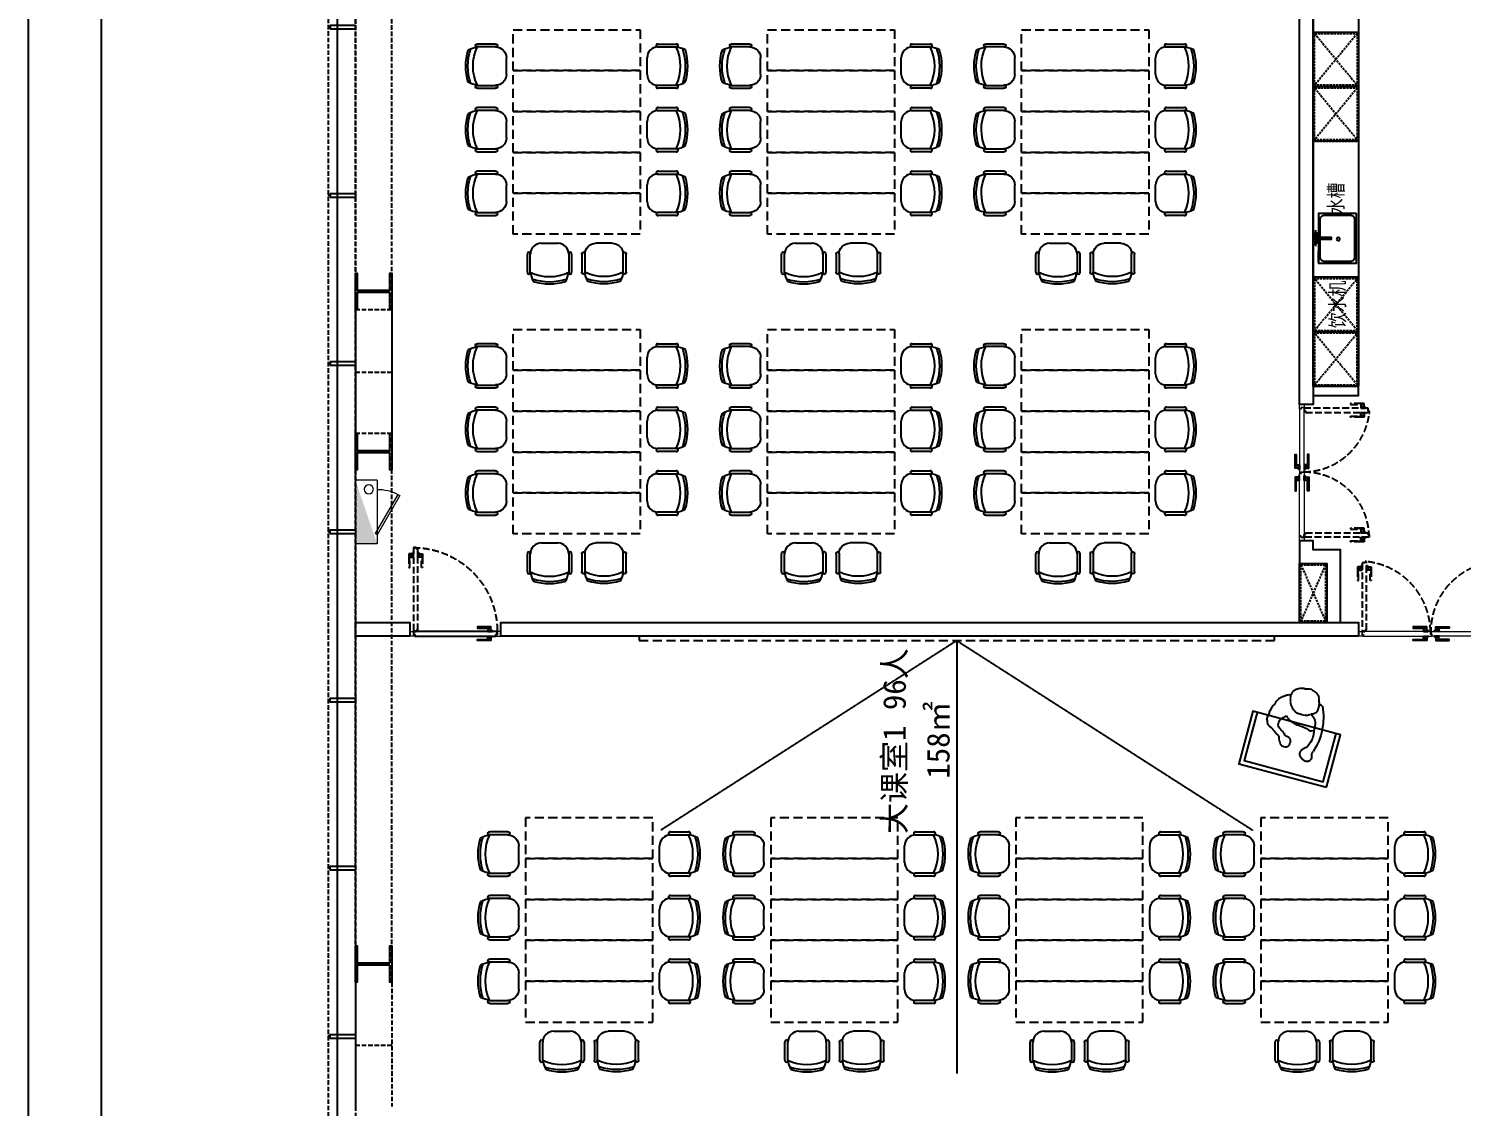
# Model space of a CAD drawing. Header units: millimetres. Extents: x 285006 to 3037698, y -2820855 to 192241.
# Drawn here: x 703937 to 719719, y -353591 to -341726 of the extents above; entities that cross this region are included whole.
import ezdxf
from ezdxf.enums import TextEntityAlignment as Align
from ezdxf.xclip import XClip

# ---------------------------------------------------------------- set-up
doc = ezdxf.new("R2010")
doc.units = ezdxf.units.MM
doc.header["$XCLIPFRAME"] = 2
for name, pattern in [('1#C-6F$0$CONTINOUS', [0]), ('1#C-6F$0$DASHED2', [0.375, 0.25, -0.125]), ('DASH', [0.35, 0.25, -0.1]), ('DASHED', [0.75, 0.5, -0.25])]:
    doc.linetypes.add(name, pattern=pattern)
for name, color, linetype in [('!PboDS-洁具', 31, 'Continuous'), ('1#C-6F$0$0-XREF', 7, 'Continuous'), ('1#C-6F$0$S-W-BEAMLINE', 4, '1#C-6F$0$DASHED2'), ('4玻璃幕墙', 1, 'Continuous'), ('6铝型材', 8, 'Continuous'), ('__附着_A10-J_KJ_2_B_28F_SEN22M3I_设计区$0$A_WALL_BRIK(砌块墙)', 190, 'Continuous'), ('BS-SHORT CABINET', 30, 'Continuous'), ('DOOR', 60, 'Continuous'), ('DOOR--02', 8, 'Continuous'), ('DS-FINISH', 20, 'Continuous'), ('F-活动家具', 51, 'Continuous'), ('FF-FURN', 51, 'Continuous'), ('FF-TEXT', 50, 'Continuous'), ('FF-活动家具', 51, 'Continuous'), ('FF1-固定家具(落地、到顶)', 30, 'Continuous'), ('WALL', 255, 'Continuous'), ('WALL-地台', 8, 'Continuous')]:
    doc.layers.add(name, color=color, linetype=linetype)
doc.layers.add('1#C-6F$0$0XG-X', color=1, linetype='Continuous', lineweight=18)
doc.layers.add('WALL-1C-6F-1$0$A-WALL-GLAZ', color=142, linetype='Continuous', lineweight=18)
doc.styles.add('DIA', font='')
doc.styles.add('T9-L46$0$CCDI-TOG-01', font='arial.ttf')
doc.styles.get('DIA').set_extended_font_data('SimSun')

# ---------------------------------------------------------------- blocks, each defined once
blk = doc.blocks.new('WALL-1C-6F-1$0$mullion_____')
at = {"layer": '6铝型材'}
for p, q in [((-36798, -1713), (-36798, -1433)), ((-36798, -1433), (-36758, -1433)), ((-36758, -1713), (-36758, -1433)), ((-36798, -1713), (-36758, -1713)), ((-36778, -1713), (-36778, -1733))]:
    blk.add_line(p, q, dxfattribs=at)
blk = doc.blocks.new('WALL-1C-6F-1')
at = {"layer": '4玻璃幕墙'}
blk.add_lwpolyline([(98374985, 18794859), (98374985, 18768923)], dxfattribs=at)
at = {"layer": 'WALL-地台', "linetype": 'DASH', "ltscale": 200}
blk.add_line((98374885, 18796546), (98374885, 18768923), dxfattribs=at)
blk.add_lwpolyline([(98375185, 18794859), (98375185, 18768923)], dxfattribs=at)
at = {"layer": 'WALL-1C-6F-1$0$A-WALL-GLAZ', "lineweight": -3, "rotation": 269.9999995734953}
for p in [(98376618, 18751065), (98376618, 18749213), (98376618, 18747361), (98376618, 18745509), (98376618, 18743657), (98376618, 18741805), (98376618, 18739953)]:
    blk.add_blockref('WALL-1C-6F-1$0$mullion_____', p, dxfattribs=at)
blk = doc.blocks.new('1#C-6F$0$单出口带卷盘消火栓')
at = {"layer": '1#C-6F$0$0XG-X'}
for p, q in [((368866, -61966), (368866, -61726)), ((368866, -61726), (369566, -61726)), ((369566, -61966), (369566, -61726)), ((368866, -61966), (368966, -61966)), ((368966, -61966), (369466, -61966)), ((369021, -62195), (369454, -61945)), ((369033, -62216), (369466, -61966)), ((369466, -61966), (369454, -61945)), ((369466, -61966), (369566, -61966)), ((369021, -62195), (369034, -62216))]:
    blk.add_line(p, q, dxfattribs=at)
blk.add_circle((368965, -61874), 50, dxfattribs=at)
blk.add_arc((369466, -61966), 500, 180, 207.134, dxfattribs=at)
blk.add_solid([(368866, -61726), (369566, -61966), (369566, -61726)], dxfattribs=at)
blk = doc.blocks.new('1#C-6F$0$A$C13D20D7F')
at = {"layer": '1#C-6F$0$S-W-BEAMLINE', "color": 6, "linetype": '1#C-6F$0$CONTINOUS'}
blk.add_lwpolyline([(380, 200), (20, 200), (20, 13), (0, 13), (0, 413), (20, 413), (20, 225), (380, 225), (380, 413), (400, 413), (400, 13), (380, 13)], close=True, dxfattribs=at)
blk = doc.blocks.new('dfgdergherhre')
at = {"layer": 'WALL-地台', "linetype": 'DASH', "ltscale": 200}
for p, q in [((3268329, 4589757, 0), (3268329, 4595796, 0)), ((3268729, 4589757, 0), (3268729, 4595796, 0)), ((3268729, 4589062, 0), (3268329, 4589062, 0)), ((3268329, 4582349, 0), (3268329, 4588391, 0)), ((3268729, 4582349, 0), (3268729, 4588391, 0)), ((3268329, 4582349, 0), (3268329, 4580983, 0)), ((3268729, 4582349, 0), (3268729, 4580983, 0)), ((3268729, 4581654, 0), (3268329, 4581654, 0))]:
    blk.add_line(p, q, dxfattribs=at)
at = {"layer": 'WALL-地台', "linetype": 'DASH', "ltscale": 200, "elevation": 0}
blk.add_lwpolyline([(3268329, 4589757), (3268729, 4589757), (3268729, 4588391), (3268329, 4588391)], close=True, dxfattribs=at)
at = {"layer": '1#C-6F$0$0-XREF', "ltscale": 1.5, "rotation": 359.999308722076}
for p in [(3268329, 4589745, 0), (3268329, 4587979, 0), (3268329, 4582337, 0)]:
    blk.add_blockref('1#C-6F$0$A$C13D20D7F', p, dxfattribs=at)
blk = doc.blocks.new('A$C64783269')
at = {"layer": 'FF-活动家具'}
for p, q in [((1, 151), (1, 400)), ((41, 151), (41, 400)), ((570, 399), (570, 150)), ((610, 399), (610, 150)), ((419, 0), (191, 0))]:
    blk.add_line(p, q, dxfattribs=at)
for centre, radius, start, end in [((21, 405), 20.8, 344.5058, 195.4229), ((461, 332), 426, 152.8506, 170.8394), ((305, -144), 604, 64.0229, 115.9163), ((305, -200), 730, 70.8382, 109.1021), ((305, -192), 752, 72.7146, 107.2107), ((149, 332), 426, 9.0894, 27.0688), ((590, 405), 20.8, 344.5058, 195.4229), ((21, 145), 20.8, 164.5058, 15.4229), ((191, 150), 150, 179.9644, 269.9644), ((419, 150), 150, 269.9644, 359.9644), ((590, 145), 20.8, 164.5058, 15.4229)]:
    blk.add_arc(centre, radius, start, end, dxfattribs=at)
blk = doc.blocks.new('DFGDFGHDTH')
at = {"layer": 'FF-FURN', "linetype": 'DASHED', "ltscale": 200}
for points in [[(3283808, 4592442), (3283808, 4591042), (3284258, 4591042), (3284258, 4592442)], [(3284258, 4592442), (3284258, 4591042), (3284708, 4591042), (3284708, 4592442)], [(3284708, 4592442), (3284708, 4591042), (3285158, 4591042), (3285158, 4592442)], [(3285158, 4592442), (3285158, 4591042), (3285608, 4591042), (3285608, 4592442)], [(3285608, 4592442), (3285608, 4591042), (3286058, 4591042), (3286058, 4592442)]]:
    blk.add_lwpolyline(points, close=True, dxfattribs=at)
at = {"layer": 'FF-FURN', "linetype": 'DASHED', "ltscale": 200, "xscale": 0.8, "yscale": 0.8, "zscale": 0.8}
for p in [(3283964, 4592517), (3284664, 4592517), (3285364, 4592517)]:
    blk.add_blockref('A$C64783269', p, dxfattribs=at)
at = {"layer": 'FF-FURN', "linetype": 'DASHED', "ltscale": 200}
for p, xscale, yscale, zscale, rotation in [((3286158, 4591798), -0.8, 0.8, 0.8, 269.9999999999999), ((3286158, 4591686), 0.8000000000000002, 0.8000000000000002, 0.8000000000000002, 270.0000006730583), ((3283964, 4590967), -0.8, 0.8, 0.8, 180), ((3284664, 4590967), -0.8, 0.8, 0.8, 180), ((3285364, 4590967), -0.8, 0.8, 0.8, 180)]:
    blk.add_blockref('A$C64783269', p, dxfattribs=dict(at, xscale=xscale, yscale=yscale, zscale=zscale, rotation=rotation))
blk = doc.blocks.new('A$C1C14294A')
at = {"layer": 'FF-活动家具', "color": 8}
for p, q in [((138, 476), (141, 479)), ((138, 468), (138, 476)), ((141, 481), (144, 484)), ((141, 479), (141, 481)), ((144, 484), (146, 486)), ((146, 486), (147, 489)), ((147, 489), (149, 494)), ((149, 494), (152, 497)), ((152, 497), (155, 499)), ((155, 502), (158, 502)), ((155, 499), (155, 502)), ((158, 502), (158, 508)), ((158, 504), (161, 507)), ((158, 502), (158, 504)), ((161, 507), (164, 512)), ((164, 512), (166, 514)), ((166, 514), (169, 517)), ((169, 517), (172, 522)), ((172, 522), (175, 527)), ((175, 527), (178, 529)), ((178, 529), (181, 535)), ((181, 535), (183, 537)), ((183, 537), (186, 540)), ((186, 540), (189, 542)), ((189, 542), (192, 545)), ((192, 545), (194, 547)), ((194, 547), (195, 550)), ((195, 550), (197, 550)), ((197, 550), (200, 552)), ((200, 555), (208, 562)), ((200, 552), (200, 555)), ((208, 562), (211, 565)), ((211, 565), (214, 564)), ((214, 564), (216, 567)), ((216, 567), (219, 567)), ((219, 567), (222, 569)), ((222, 569), (224, 569)), ((224, 569), (227, 572)), ((227, 572), (238, 576)), ((238, 576), (241, 579)), ((241, 579), (246, 581)), ((246, 581), (251, 581)), ((251, 581), (262, 586)), ((262, 586), (267, 585)), ((267, 585), (273, 588)), ((273, 588), (278, 590)), ((278, 590), (284, 592)), ((284, 592), (289, 595)), ((289, 595), (292, 594)), ((292, 594), (300, 597)), ((300, 597), (305, 602)), ((305, 602), (310, 604)), ((310, 604), (316, 604)), ((316, 604), (318, 606)), ((318, 606), (326, 608)), ((326, 608), (332, 611)), ((332, 611), (337, 610)), ((337, 610), (340, 613)), ((340, 613), (348, 613)), ((348, 613), (353, 615)), ((353, 615), (364, 614)), ((364, 614), (366, 617)), ((366, 617), (390, 616)), ((390, 616), (393, 618)), ((393, 618), (429, 616)), ((424, 474), (419, 472)), ((427, 474), (424, 474)), ((430, 477), (427, 474)), ((429, 616), (430, 619)), ((430, 619), (435, 621)), ((435, 479), (430, 477)), ((435, 621), (474, 619)), ((440, 479), (435, 479)), ((443, 481), (440, 479)), ((454, 481), (443, 481)), ((456, 483), (454, 481)), ((488, 481), (456, 483)), ((474, 619), (474, 616)), ((474, 616), (477, 616)), ((477, 616), (477, 614)), ((477, 614), (479, 613)), ((479, 613), (482, 611)), ((482, 611), (484, 611)), ((484, 611), (487, 608)), ((487, 608), (489, 608)), ((488, 479), (488, 481)), ((490, 479), (488, 479)), ((489, 608), (492, 605)), ((493, 476), (490, 479)), ((492, 605), (500, 604)), ((496, 476), (493, 476)), ((495, 473), (496, 476)), ((500, 604), (502, 602)), ((502, 602), (505, 599)), ((505, 599), (510, 599)), ((510, 599), (510, 596)), ((510, 596), (512, 596)), ((512, 596), (518, 593)), ((518, 593), (520, 590)), ((520, 590), (522, 585)), ((522, 585), (525, 582)), ((525, 582), (525, 579)), ((525, 579), (527, 577)), ((527, 577), (530, 574)), ((530, 574), (532, 571)), ((532, 571), (532, 563)), ((532, 563), (534, 563)), ((534, 563), (534, 555)), ((534, 555), (537, 555)), ((537, 555), (536, 550)), ((536, 550), (539, 547)), ((539, 547), (539, 546)), ((539, 546), (541, 543)), ((541, 543), (543, 541)), ((543, 541), (543, 539)), ((543, 539), (545, 535)), ((545, 535), (548, 531)), ((548, 531), (548, 528)), ((548, 528), (551, 525)), ((551, 525), (553, 523)), ((553, 523), (553, 520)), ((553, 520), (556, 517)), ((556, 517), (558, 512)), ((558, 512), (558, 510)), ((558, 510), (560, 506)), ((560, 506), (563, 504)), ((563, 504), (565, 502)), ((565, 502), (565, 500)), ((565, 500), (567, 500)), ((567, 500), (567, 498)), ((567, 498), (569, 498)), ((569, 498), (569, 496)), ((569, 496), (571, 496)), ((571, 496), (570, 494)), ((570, 494), (572, 492)), ((572, 492), (574, 490)), ((574, 490), (574, 489)), ((574, 489), (576, 489)), ((576, 489), (576, 487)), ((576, 487), (577, 487)), ((577, 487), (577, 485)), ((577, 485), (579, 483)), ((579, 483), (581, 481)), ((581, 481), (583, 479)), ((583, 479), (582, 475)), ((582, 475), (584, 473)), ((16, 318), (14, 317)), ((14, 317), (14, 313)), ((18, 324), (16, 322)), ((16, 322), (16, 318)), ((17, 328), (18, 341)), ((17, 328), (18, 324)), ((18, 341), (21, 343)), ((21, 348), (24, 353)), ((21, 343), (21, 348)), ((24, 359), (27, 361)), ((24, 353), (24, 359)), ((27, 369), (30, 372)), ((27, 361), (27, 369)), ((30, 372), (33, 377)), ((33, 377), (36, 382)), ((36, 387), (39, 390)), ((36, 382), (36, 387)), ((39, 392), (42, 395)), ((39, 390), (39, 392)), ((42, 397), (45, 400)), ((42, 395), (42, 397)), ((45, 400), (50, 410)), ((50, 410), (53, 412)), ((53, 412), (56, 418)), ((56, 418), (61, 420)), ((61, 420), (62, 423)), ((62, 423), (64, 425)), ((64, 425), (67, 425)), ((67, 427), (70, 427)), ((67, 425), (67, 427)), ((70, 427), (72, 430)), ((72, 430), (78, 435)), ((78, 435), (81, 440)), ((81, 440), (84, 440)), ((84, 442), (89, 442)), ((84, 440), (84, 442)), ((89, 445), (94, 444)), ((89, 442), (89, 445)), ((94, 444), (97, 447)), ((97, 447), (105, 447)), ((105, 447), (108, 449)), ((108, 449), (113, 449)), ((113, 449), (116, 451)), ((116, 451), (124, 451)), ((124, 451), (126, 453)), ((126, 453), (145, 452)), ((131, 450), (132, 458)), ((132, 458), (135, 461)), ((135, 463), (138, 468)), ((135, 461), (135, 463)), ((145, 452), (147, 450)), ((147, 450), (160, 449)), ((160, 449), (163, 446)), ((163, 446), (168, 446)), ((168, 446), (170, 443)), ((170, 443), (178, 443)), ((178, 443), (181, 440)), ((181, 440), (189, 439)), ((189, 439), (191, 437)), ((191, 437), (199, 436)), ((199, 436), (204, 433)), ((204, 433), (212, 433)), ((212, 433), (214, 430)), ((214, 430), (220, 427)), ((220, 427), (222, 427)), ((222, 427), (222, 425)), ((222, 425), (227, 424)), ((227, 424), (230, 421)), ((230, 421), (232, 419)), ((232, 419), (235, 416)), ((235, 416), (237, 416)), ((237, 416), (237, 413)), ((237, 413), (240, 413)), ((240, 413), (242, 410)), ((242, 410), (245, 408)), ((245, 408), (247, 405)), ((247, 405), (247, 402)), ((247, 402), (250, 402)), ((250, 402), (252, 399)), ((252, 399), (257, 396)), ((257, 396), (260, 396)), ((260, 396), (262, 393)), ((262, 393), (265, 391)), ((265, 391), (267, 385)), ((267, 385), (270, 382)), ((270, 382), (275, 380)), ((275, 380), (275, 374)), ((275, 374), (277, 372)), ((277, 372), (280, 369)), ((280, 369), (279, 366)), ((279, 366), (282, 363)), ((282, 363), (284, 358)), ((284, 358), (287, 355)), ((287, 355), (289, 353)), ((289, 353), (289, 350)), ((289, 350), (292, 347)), ((292, 347), (291, 345)), ((291, 345), (294, 339)), ((294, 339), (294, 336)), ((294, 336), (296, 334)), ((296, 334), (296, 331)), ((296, 331), (298, 326)), ((299, 317), (297, 278)), ((298, 326), (298, 318)), ((298, 318), (299, 317)), ((367, 433), (364, 430)), ((364, 430), (367, 425)), ((370, 432), (367, 433)), ((367, 425), (374, 416)), ((370, 435), (370, 432)), ((372, 435), (370, 435)), ((375, 437), (372, 435)), ((374, 416), (379, 408)), ((378, 440), (375, 437)), ((381, 442), (378, 440)), ((379, 408), (381, 405)), ((383, 442), (381, 442)), ((381, 405), (384, 405)), ((383, 445), (383, 442)), ((386, 445), (383, 445)), ((384, 405), (384, 403)), ((384, 403), (386, 397)), ((392, 452), (386, 447)), ((386, 447), (386, 445)), ((386, 397), (391, 389)), ((391, 389), (396, 384)), ((395, 457), (392, 452)), ((397, 460), (395, 457)), ((396, 384), (398, 376)), ((400, 460), (397, 460)), ((398, 376), (398, 373)), ((398, 373), (400, 368)), ((405, 462), (400, 460)), ((400, 368), (405, 365)), ((411, 467), (405, 462)), ((405, 365), (405, 360)), ((405, 360), (408, 357)), ((408, 357), (407, 351)), ((407, 351), (410, 343)), ((410, 343), (412, 333)), ((416, 469), (411, 467)), ((412, 333), (414, 325)), ((414, 325), (416, 322)), ((419, 472), (416, 469)), ((416, 322), (416, 312)), ((498, 473), (495, 473)), ((503, 470), (498, 473)), ((508, 465), (503, 470)), ((508, 462), (508, 465)), ((510, 459), (508, 462)), ((513, 459), (510, 459)), ((513, 456), (513, 459)), ((516, 456), (513, 456)), ((518, 453), (516, 456)), ((520, 448), (518, 453)), ((523, 445), (520, 448)), ((523, 443), (523, 445)), ((525, 443), (523, 443)), ((528, 437), (525, 443)), ((530, 434), (528, 437)), ((530, 432), (530, 434)), ((535, 426), (530, 432)), ((537, 424), (535, 426)), ((537, 421), (537, 424)), ((540, 416), (537, 421)), ((540, 413), (540, 416)), ((540, 412), (540, 413)), ((540, 412), (545, 404)), ((545, 402), (545, 404)), ((547, 402), (545, 402)), ((547, 398), (547, 402)), ((549, 398), (547, 398)), ((548, 396), (549, 398)), ((550, 396), (548, 396)), ((552, 394), (550, 396)), ((554, 392), (552, 394)), ((556, 392), (554, 392)), ((556, 390), (556, 392)), ((557, 390), (556, 390)), ((559, 388), (557, 390)), ((559, 388), (564, 383)), ((564, 380), (564, 383)), ((567, 380), (564, 380)), ((569, 377), (567, 380)), ((573, 375), (569, 377)), ((573, 373), (573, 375)), ((575, 373), (573, 373)), ((575, 369), (575, 373)), ((577, 367), (575, 369)), ((576, 361), (577, 367)), ((578, 361), (576, 361)), ((578, 348), (578, 361)), ((579, 346), (578, 348)), ((579, 341), (579, 346)), ((581, 339), (579, 341)), ((581, 333), (581, 339)), ((582, 331), (581, 333)), ((582, 327), (582, 331)), ((584, 325), (582, 327)), ((584, 473), (584, 471)), ((584, 471), (586, 469)), ((584, 323), (584, 325)), ((586, 321), (584, 323)), ((585, 318), (586, 321)), ((587, 316), (585, 318)), ((586, 469), (588, 467)), ((589, 314), (587, 316)), ((588, 467), (588, 465)), ((588, 465), (589, 463)), ((589, 463), (591, 461)), ((591, 461), (591, 458)), ((591, 458), (593, 456)), ((593, 456), (592, 452)), ((592, 452), (594, 450)), ((594, 450), (596, 448)), ((596, 448), (596, 446)), ((596, 446), (598, 446)), ((598, 446), (598, 444)), ((598, 444), (599, 442)), ((599, 442), (601, 440)), ((601, 440), (601, 439)), ((601, 439), (603, 437)), ((603, 437), (606, 434)), ((606, 434), (608, 433)), ((608, 433), (610, 432)), ((610, 432), (614, 430)), ((614, 430), (619, 430)), ((619, 430), (621, 428)), ((621, 428), (627, 428)), ((627, 428), (628, 426)), ((628, 426), (632, 426)), ((632, 426), (634, 424)), ((634, 424), (636, 424)), ((636, 424), (638, 422)), ((638, 422), (639, 420)), ((639, 420), (641, 420)), ((641, 420), (643, 418)), ((643, 418), (645, 417)), ((645, 417), (647, 416)), ((647, 416), (648, 415)), ((648, 415), (650, 413)), ((650, 413), (652, 411)), ((652, 411), (654, 411)), ((654, 411), (656, 409)), ((656, 409), (657, 409)), ((657, 409), (657, 407)), ((657, 407), (659, 407)), ((659, 407), (661, 405)), ((661, 405), (663, 405)), ((663, 405), (665, 403)), ((665, 403), (666, 403)), ((666, 403), (666, 401)), ((666, 401), (670, 401)), ((670, 401), (672, 399)), ((672, 399), (674, 399)), ((674, 399), (674, 397)), ((674, 397), (677, 397)), ((677, 397), (679, 395)), ((679, 395), (681, 393)), ((681, 393), (681, 391)), ((681, 391), (683, 391)), ((683, 391), (682, 387)), ((682, 387), (684, 385)), ((684, 385), (686, 383)), ((686, 316), (684, 314)), ((686, 383), (686, 382)), ((686, 382), (688, 380)), ((688, 318), (686, 316)), ((688, 380), (688, 378)), ((688, 378), (689, 378)), ((688, 320), (688, 318)), ((690, 320), (688, 320)), ((689, 378), (691, 376)), ((692, 323), (690, 322)), ((690, 322), (690, 320)), ((691, 376), (691, 372)), ((691, 372), (693, 372)), ((694, 331), (692, 329)), ((692, 329), (692, 323)), ((693, 372), (693, 366)), ((693, 366), (694, 364)), ((694, 364), (694, 355)), ((694, 355), (695, 351)), ((695, 351), (694, 331)), ((1, 272), (0, 257)), ((0, 257), (2, 255)), ((3, 273), (1, 272)), ((2, 255), (2, 251)), ((2, 251), (3, 250)), ((5, 286), (3, 284)), ((3, 284), (3, 273)), ((3, 250), (3, 248)), ((3, 248), (5, 246)), ((7, 293), (5, 291)), ((5, 291), (5, 286)), ((5, 246), (5, 242)), ((5, 242), (6, 240)), ((6, 240), (6, 237)), ((6, 237), (8, 235)), ((8, 299), (7, 293)), ((10, 300), (8, 299)), ((8, 235), (8, 229)), ((8, 229), (9, 227)), ((9, 227), (9, 222)), ((9, 222), (11, 220)), ((12, 308), (10, 306)), ((10, 306), (10, 300)), ((11, 220), (11, 216)), ((11, 216), (12, 214)), ((14, 313), (12, 311)), ((12, 311), (12, 308)), ((12, 214), (12, 209)), ((12, 209), (14, 207)), ((14, 207), (15, 205)), ((15, 205), (15, 201)), ((15, 201), (17, 199)), ((17, 199), (17, 198)), ((17, 198), (19, 196)), ((19, 196), (23, 185)), ((28, 180), (23, 185)), ((32, 171), (28, 180)), ((37, 166), (32, 171)), ((42, 160), (37, 166)), ((47, 157), (42, 160)), ((253, 160), (250, 155)), ((256, 165), (253, 160)), ((258, 170), (256, 167)), ((256, 167), (256, 165)), ((261, 175), (258, 170)), ((264, 180), (261, 175)), ((267, 183), (264, 180)), ((270, 188), (267, 185)), ((267, 185), (267, 183)), ((276, 195), (270, 190)), ((270, 190), (270, 188)), ((278, 198), (276, 195)), ((280, 202), (278, 201)), ((278, 201), (278, 198)), ((282, 204), (280, 202)), ((284, 205), (282, 204)), ((284, 211), (284, 205)), ((286, 211), (284, 211)), ((286, 218), (286, 211)), ((288, 218), (286, 218)), ((289, 227), (288, 218)), ((290, 229), (289, 227)), ((291, 236), (290, 229)), ((293, 238), (291, 236)), ((295, 245), (293, 243)), ((293, 243), (293, 238)), ((297, 254), (295, 252)), ((295, 252), (295, 245)), ((297, 278), (298, 274)), ((298, 274), (297, 254)), ((416, 312), (418, 306)), ((418, 306), (418, 301)), ((418, 301), (420, 290)), ((420, 290), (422, 282)), ((422, 282), (421, 264)), ((421, 264), (423, 256)), ((423, 256), (422, 222)), ((422, 222), (424, 216)), ((424, 216), (423, 195)), ((423, 195), (425, 187)), ((425, 187), (425, 180)), ((425, 180), (427, 177)), ((427, 177), (426, 166)), ((426, 166), (429, 161)), ((429, 161), (431, 155)), ((589, 312), (589, 314)), ((591, 312), (589, 312)), ((591, 310), (591, 312)), ((592, 308), (591, 310)), ((592, 306), (592, 308)), ((594, 304), (592, 306)), ((596, 304), (594, 304)), ((598, 302), (596, 304)), ((599, 302), (598, 302)), ((601, 300), (599, 302)), ((603, 300), (601, 300)), ((605, 298), (603, 300)), ((607, 296), (605, 298)), ((608, 296), (607, 296)), ((610, 294), (608, 296)), ((612, 292), (610, 294)), ((623, 291), (612, 292)), ((627, 293), (623, 291)), ((647, 292), (627, 293)), ((651, 294), (647, 292)), ((659, 293), (651, 294)), ((661, 295), (659, 293)), ((663, 295), (661, 295)), ((665, 297), (663, 295)), ((666, 297), (665, 297)), ((668, 298), (666, 297)), ((670, 300), (668, 298)), ((672, 300), (670, 300)), ((674, 302), (672, 300)), ((676, 304), (674, 302)), ((676, 305), (676, 304)), ((678, 305), (676, 305)), ((680, 307), (678, 305)), ((682, 311), (680, 309)), ((680, 309), (680, 307)), ((684, 313), (682, 311)), ((684, 314), (684, 313)), ((50, 155), (47, 157)), ((53, 155), (50, 155)), ((58, 152), (53, 155)), ((60, 149), (58, 152)), ((65, 146), (60, 149)), ((70, 146), (65, 146)), ((73, 143), (70, 146)), ((76, 143), (73, 143)), ((81, 140), (76, 143)), ((83, 140), (81, 140)), ((86, 137), (83, 140)), ((88, 137), (86, 137)), ((94, 134), (88, 137)), ((99, 134), (94, 134)), ((106, 131), (99, 134)), ((112, 128), (106, 131)), ((114, 125), (112, 128)), ((119, 125), (114, 125)), ((122, 122), (119, 125)), ((135, 121), (122, 122)), ((131, 117), (131, 121)), ((133, 115), (131, 117)), ((132, 104), (133, 115)), ((134, 102), (132, 104)), ((134, 96), (134, 102)), ((136, 95), (134, 96)), ((140, 118), (135, 121)), ((135, 91), (136, 95)), ((137, 91), (135, 91)), ((137, 85), (137, 91)), ((139, 83), (137, 85)), ((200, 115), (140, 118)), ((203, 118), (200, 115)), ((211, 117), (203, 118)), ((214, 120), (211, 117)), ((219, 122), (214, 120)), ((222, 125), (219, 122)), ((222, 127), (222, 125)), ((225, 127), (222, 127)), ((227, 129), (225, 127)), ((233, 132), (227, 129)), ((236, 134), (233, 132)), ((238, 139), (236, 137)), ((236, 137), (236, 134)), ((241, 145), (238, 139)), ((244, 147), (241, 145)), ((247, 150), (244, 147)), ((250, 155), (247, 150)), ((434, 113), (422, 86)), ((431, 155), (431, 150)), ((431, 150), (433, 145)), ((433, 145), (435, 137)), ((437, 118), (434, 116)), ((434, 116), (434, 113)), ((435, 137), (438, 129)), ((438, 129), (437, 118))]:
    blk.add_line(p, q, dxfattribs=at)
for points in [[(260, 173), (270, 157), (281, 142), (292, 129), (305, 118), (315, 111), (327, 106), (339, 101), (351, 98), (377, 93), (404, 89), (467, 79), (498, 76), (514, 76), (529, 77), (553, 81), (576, 87), (623, 103)], [(623, 103), (636, 120), (643, 129), (651, 136), (660, 144), (665, 147), (669, 150), (674, 152), (680, 155), (685, 156), (690, 157), (696, 158), (702, 158), (707, 158), (713, 157), (718, 155), (724, 153), (729, 151), (733, 148), (737, 145), (741, 142), (747, 135), (752, 127), (757, 119), (762, 109), (766, 99), (768, 89), (769, 84), (770, 79), (770, 74), (770, 69), (770, 64), (769, 59), (768, 54), (766, 50), (764, 45), (762, 41), (757, 35), (752, 29), (746, 24), (740, 20), (733, 17), (727, 15), (720, 14), (716, 14), (713, 14), (709, 15), (705, 16), (698, 19), (691, 22), (683, 25), (679, 26), (674, 27), (669, 27), (664, 27), (659, 26), (654, 26), (645, 23)], [(395, 91), (392, 90)]]:
    blk.add_lwpolyline(points, dxfattribs=at)
blk.add_lwpolyline([(140, 120, -0.214441), (104, 132)], format="xyb", dxfattribs=at)
blk.add_arc((467, 680), 681, 241.2239, 285.1854, dxfattribs=at)
blk = doc.blocks.new('DSGFDGDFGDG')
at = {"layer": 'FF-活动家具', "elevation": 0}
blk.add_lwpolyline([(3272360, 4574370), (3271760, 4574370), (3271760, 4575370), (3272360, 4575370)], close=True, dxfattribs=at)
blk.add_lwpolyline([(3271760, 4575320), (3272310, 4575320), (3272310, 4574420), (3271760, 4574420)], dxfattribs=at)
at = {"layer": 'FF-活动家具', "color": 8, "rotation": 3.435837834233141}
blk.add_blockref('A$C1C14294A', (3271375, 4574552, 0), dxfattribs=at)
blk = doc.blocks.new('*U477')
at = {"layer": 'DOOR', "linetype": 'Continuous', "lineweight": 0, "ltscale": 1000}
for points in [[(-758, 17), (-758, 50), (-1461, 50), (-1461, 50), (-1461, 50), (-1461, 50), (-1461, 50), (-1461, 50), (-1461, 50), (-1461, 50), (-1461, 50), (-1461, 50), (-1461, 50), (-1461, 50), (-1461, 50), (-1461, 50), (-1461, 50), (-1462, 50), (-1462, 18), (-1447, 18), (-1447, 0), (-1446, 0), (-1446, 0), (-1446, 0), (-1446, 0), (-742, 0), (-742, 17)], [(-755, 20), (-755, 50), (-39, 50), (-39, 50), (-39, 50), (-39, 50), (-39, 50), (-39, 50), (-39, 50), (-39, 50), (-39, 50), (-39, 50), (-39, 50), (-39, 50), (-39, 50), (-39, 50), (-39, 50), (-38, 50), (-38, 18), (-53, 18), (-53, 0), (-54, 0), (-54, 0), (-54, 0), (-54, 0), (-739, 0), (-739, 20), (-755, 20)]]:
    blk.add_lwpolyline(points, close=True, dxfattribs=at)
at = {"layer": 'DOOR--02', "linetype": 'DASH', "ltscale": 300}
for p, q in [((-1509, 676), (-1509, 562)), ((-1363, 676), (-1363, 562)), ((-136, 676), (-136, 562)), ((10, 676), (10, 562))]:
    blk.add_line(p, q, dxfattribs=at)
at = {"layer": 'DOOR--02'}
for p, q in [((-835, 98), (-949, 98)), ((-665, 98), (-551, 98)), ((-835, -48), (-949, -48)), ((-665, -48), (-551, -48))]:
    blk.add_line(p, q, dxfattribs=at)
at = {"layer": 'DOOR--02', "linetype": 'DASH', "ltscale": 300}
for points in [[(-1473, 677), (-1473, 712), (-1511, 712), (-1511, 669)], [(-1511, 712), (-1499, 702), (-1499, 676)], [(-1511, 676), (-1511, 562), (-1499, 562), (-1499, 676)], [(-1501, 676), (-1511, 676)], [(-1501, 676), (-1473, 676), (-1473, 676)], [(-1461, 676), (-1461, 727), (-1471, 726), (-1471, 676), (-1461, 676)], [(-1471, 710), (-1461, 710)], [(-1471, 693), (-1461, 693)], [(-1411, 676), (-1411, 727), (-1401, 726), (-1401, 676), (-1411, 676)], [(-1401, 710), (-1411, 710)], [(-1401, 693), (-1411, 693)], [(-1399, 677), (-1399, 712), (-1361, 712), (-1361, 669)], [(-1371, 676), (-1399, 676), (-1399, 676)], [(-1361, 712), (-1373, 702), (-1373, 676)], [(-1361, 676), (-1361, 562), (-1373, 562), (-1373, 676)], [(-1371, 676), (-1361, 676)], [(-100, 677), (-100, 712), (-138, 712), (-138, 669)], [(-138, 712), (-126, 702), (-126, 676)], [(-138, 676), (-138, 562), (-126, 562), (-126, 676)], [(-128, 676), (-138, 676)], [(-128, 676), (-100, 676), (-100, 676)], [(-88, 676), (-88, 727), (-98, 726), (-98, 676), (-88, 676)], [(-98, 710), (-88, 710)], [(-98, 693), (-88, 693)], [(-38, 676), (-38, 727), (-28, 726), (-28, 676), (-38, 676)], [(-28, 710), (-38, 710)], [(-28, 693), (-38, 693)], [(-26, 677), (-26, 712), (12, 712), (12, 669)], [(2, 676), (-26, 676), (-26, 676)], [(12, 712), (0, 702), (0, 676)], [(12, 676), (12, 562), (0, 562), (0, 676)], [(2, 676), (12, 676)]]:
    blk.add_lwpolyline(points, dxfattribs=at)
for points in [[(-1473, 711), (-1473, 677), (-1471, 677), (-1471, 711)], [(-1428, 755), (-1461, 755), (-1461, 51), (-1461, 51), (-1461, 51), (-1461, 51), (-1461, 51), (-1461, 51), (-1461, 51), (-1461, 51), (-1461, 51), (-1461, 51), (-1461, 51), (-1461, 51), (-1461, 51), (-1461, 51), (-1461, 51), (-1461, 50), (-1429, 50), (-1429, 65), (-1411, 65), (-1411, 66), (-1411, 66), (-1411, 66), (-1411, 66), (-1411, 770), (-1428, 770)], [(-1399, 711), (-1399, 677), (-1401, 677), (-1401, 711)], [(-100, 711), (-100, 677), (-98, 677), (-98, 711)], [(-68, 766), (-38, 766), (-38, 51), (-38, 51), (-38, 51), (-38, 51), (-38, 51), (-38, 51), (-38, 51), (-38, 51), (-38, 51), (-38, 51), (-38, 51), (-38, 51), (-38, 51), (-38, 51), (-38, 51), (-38, 50), (-70, 50), (-70, 65), (-88, 65), (-88, 66), (-88, 66), (-88, 66), (-88, 66), (-88, 751), (-68, 751), (-68, 766)], [(-26, 711), (-26, 677), (-28, 677), (-28, 711)]]:
    blk.add_lwpolyline(points, close=True, dxfattribs=at)
at = {"layer": 'DOOR--02'}
for points in [[(-835, 100), (-949, 100), (-949, 88), (-835, 88)], [(-834, 62), (-800, 62), (-800, 100), (-843, 100)], [(-836, 50), (-785, 50), (-785, 60), (-836, 60), (-836, 50)], [(-835, 90), (-835, 100)], [(-800, 100), (-809, 88), (-835, 88)], [(-835, 90), (-835, 62), (-835, 62)], [(-819, 60), (-819, 50)], [(-802, 60), (-802, 50)], [(-664, 50), (-715, 50), (-715, 60), (-664, 60), (-664, 50)], [(-666, 62), (-700, 62), (-700, 100), (-657, 100)], [(-700, 100), (-691, 88), (-665, 88)], [(-698, 60), (-698, 50)], [(-681, 60), (-681, 50)], [(-665, 100), (-551, 100), (-551, 88), (-665, 88)], [(-665, 90), (-665, 100)], [(-665, 90), (-665, 62), (-665, 62)], [(-835, -50), (-949, -50), (-949, -38), (-835, -38)], [(-834, -12), (-800, -12), (-800, -50), (-843, -50)], [(-836, 0), (-785, 0), (-785, -10), (-836, -10), (-836, 0)], [(-835, -40), (-835, -12), (-835, -12)], [(-800, -50), (-809, -38), (-835, -38)], [(-835, -40), (-835, -50)], [(-819, -10), (-819, 0)], [(-802, -10), (-802, 0)], [(-664, 0), (-715, 0), (-715, -10), (-664, -10), (-664, 0)], [(-666, -12), (-700, -12), (-700, -50), (-657, -50)], [(-700, -50), (-691, -38), (-665, -38)], [(-698, -10), (-698, 0)], [(-681, -10), (-681, 0)], [(-665, -40), (-665, -12), (-665, -12)], [(-665, -50), (-551, -50), (-551, -38), (-665, -38)], [(-665, -40), (-665, -50)]]:
    blk.add_lwpolyline(points, dxfattribs=at)
for points in [[(-800, 62), (-835, 62), (-835, 60), (-800, 60)], [(-700, 62), (-665, 62), (-665, 60), (-700, 60)], [(-800, -12), (-835, -12), (-835, -10), (-800, -10)], [(-700, -12), (-665, -12), (-665, -10), (-700, -10)]]:
    blk.add_lwpolyline(points, close=True, dxfattribs=at)
at = {"layer": 'DOOR--02', "linetype": 'DASH', "ltscale": 300}
for centre, radius, start, end in [((-1494, 38), 736, 0.9237, 83.5121), ((-39, 50), 716, 89.9199, 182.4029)]:
    blk.add_arc(centre, radius, start, end, dxfattribs=at)
at = {"layer": 'DS-FINISH', "linetype": 'Continuous', "lineweight": 0, "ltscale": 1000}
for points in [[(-1500, 50), (-1465, 50), (-1465, 15), (-1450, 15), (-1450, 0), (-1500, 0), (-1500, 50)], [(-35, 50), (0, 50), (0, 0), (-50, 0), (-50, 15), (-35, 15), (-35, 50), (0, 50)]]:
    blk.add_lwpolyline(points, dxfattribs=at)
blk = doc.blocks.new('*U498')
at = {"layer": 'DOOR', "linetype": 'Continuous', "lineweight": 0, "ltscale": 1000}
for points in [[(-808, 17), (-808, 50), (-1561, 50), (-1561, 50), (-1561, 50), (-1561, 50), (-1561, 50), (-1561, 50), (-1561, 50), (-1561, 50), (-1561, 50), (-1561, 50), (-1561, 50), (-1561, 50), (-1561, 50), (-1561, 50), (-1561, 50), (-1562, 50), (-1562, 18), (-1547, 18), (-1547, 0), (-1546, 0), (-1546, 0), (-1546, 0), (-1546, 0), (-792, 0), (-792, 17)], [(-805, 20), (-805, 50), (-39, 50), (-39, 50), (-39, 50), (-39, 50), (-39, 50), (-39, 50), (-39, 50), (-39, 50), (-39, 50), (-39, 50), (-39, 50), (-39, 50), (-39, 50), (-39, 50), (-39, 50), (-38, 50), (-38, 18), (-53, 18), (-53, 0), (-54, 0), (-54, 0), (-54, 0), (-54, 0), (-789, 0), (-789, 20), (-805, 20)]]:
    blk.add_lwpolyline(points, close=True, dxfattribs=at)
at = {"layer": 'DOOR--02', "linetype": 'DASH', "ltscale": 300}
for p, q in [((-1610, 726), (-1610, 612)), ((-1464, 726), (-1464, 612)), ((-136, 726), (-136, 612)), ((10, 726), (10, 612))]:
    blk.add_line(p, q, dxfattribs=at)
at = {"layer": 'DOOR--02'}
for p, q in [((-885, 98), (-999, 98)), ((-715, 98), (-601, 98)), ((-885, -48), (-999, -48)), ((-715, -48), (-601, -48))]:
    blk.add_line(p, q, dxfattribs=at)
at = {"layer": 'DOOR--02', "linetype": 'DASH', "ltscale": 300}
for points in [[(-1529, 805), (-1562, 805), (-1562, 51), (-1562, 51), (-1562, 51), (-1562, 51), (-1562, 51), (-1562, 51), (-1562, 51), (-1562, 51), (-1562, 51), (-1562, 51), (-1562, 51), (-1562, 51), (-1562, 51), (-1562, 51), (-1562, 51), (-1562, 50), (-1530, 50), (-1530, 65), (-1512, 65), (-1512, 66), (-1512, 66), (-1512, 66), (-1512, 66), (-1512, 820), (-1529, 820)], [(-68, 816), (-38, 816), (-38, 51), (-38, 51), (-38, 51), (-38, 51), (-38, 51), (-38, 51), (-38, 51), (-38, 51), (-38, 51), (-38, 51), (-38, 51), (-38, 51), (-38, 51), (-38, 51), (-38, 51), (-38, 50), (-70, 50), (-70, 65), (-88, 65), (-88, 66), (-88, 66), (-88, 66), (-88, 66), (-88, 801), (-68, 801), (-68, 816)], [(-1574, 761), (-1574, 727), (-1572, 727), (-1572, 761)], [(-1500, 761), (-1500, 727), (-1502, 727), (-1502, 761)], [(-100, 761), (-100, 727), (-98, 727), (-98, 761)], [(-26, 761), (-26, 727), (-28, 727), (-28, 761)]]:
    blk.add_lwpolyline(points, close=True, dxfattribs=at)
for points in [[(-1574, 727), (-1574, 762), (-1612, 762), (-1612, 719)], [(-1612, 762), (-1600, 752), (-1600, 726)], [(-1612, 726), (-1612, 612), (-1600, 612), (-1600, 726)], [(-1602, 726), (-1612, 726)], [(-1602, 726), (-1574, 726), (-1574, 726)], [(-1562, 726), (-1562, 777), (-1572, 776), (-1572, 726), (-1562, 726)], [(-1572, 760), (-1562, 760)], [(-1572, 743), (-1562, 743)], [(-1512, 726), (-1512, 777), (-1502, 776), (-1502, 726), (-1512, 726)], [(-1502, 760), (-1512, 760)], [(-1502, 743), (-1512, 743)], [(-1500, 727), (-1500, 762), (-1462, 762), (-1462, 719)], [(-1472, 726), (-1500, 726), (-1500, 726)], [(-1462, 762), (-1474, 752), (-1474, 726)], [(-1462, 726), (-1462, 612), (-1474, 612), (-1474, 726)], [(-1472, 726), (-1462, 726)], [(-100, 727), (-100, 762), (-138, 762), (-138, 719)], [(-138, 762), (-126, 752), (-126, 726)], [(-138, 726), (-138, 612), (-126, 612), (-126, 726)], [(-128, 726), (-138, 726)], [(-128, 726), (-100, 726), (-100, 726)], [(-88, 726), (-88, 777), (-98, 776), (-98, 726), (-88, 726)], [(-98, 760), (-88, 760)], [(-98, 743), (-88, 743)], [(-38, 726), (-38, 777), (-28, 776), (-28, 726), (-38, 726)], [(-28, 760), (-38, 760)], [(-28, 743), (-38, 743)], [(-26, 727), (-26, 762), (12, 762), (12, 719)], [(2, 726), (-26, 726), (-26, 726)], [(12, 762), (0, 752), (0, 726)], [(12, 726), (12, 612), (0, 612), (0, 726)], [(2, 726), (12, 726)]]:
    blk.add_lwpolyline(points, dxfattribs=at)
at = {"layer": 'DOOR--02'}
for points in [[(-885, 100), (-999, 100), (-999, 88), (-885, 88)], [(-884, 62), (-850, 62), (-850, 100), (-893, 100)], [(-886, 50), (-835, 50), (-835, 60), (-886, 60), (-886, 50)], [(-885, 90), (-885, 100)], [(-850, 100), (-859, 88), (-885, 88)], [(-885, 90), (-885, 62), (-885, 62)], [(-869, 60), (-869, 50)], [(-852, 60), (-852, 50)], [(-714, 50), (-765, 50), (-765, 60), (-714, 60), (-714, 50)], [(-716, 62), (-750, 62), (-750, 100), (-707, 100)], [(-750, 100), (-741, 88), (-715, 88)], [(-748, 60), (-748, 50)], [(-731, 60), (-731, 50)], [(-715, 100), (-601, 100), (-601, 88), (-715, 88)], [(-715, 90), (-715, 100)], [(-715, 90), (-715, 62), (-715, 62)], [(-885, -50), (-999, -50), (-999, -38), (-885, -38)], [(-884, -12), (-850, -12), (-850, -50), (-893, -50)], [(-886, 0), (-835, 0), (-835, -10), (-886, -10), (-886, 0)], [(-885, -40), (-885, -12), (-885, -12)], [(-850, -50), (-859, -38), (-885, -38)], [(-885, -40), (-885, -50)], [(-869, -10), (-869, 0)], [(-852, -10), (-852, 0)], [(-714, 0), (-765, 0), (-765, -10), (-714, -10), (-714, 0)], [(-716, -12), (-750, -12), (-750, -50), (-707, -50)], [(-750, -50), (-741, -38), (-715, -38)], [(-748, -10), (-748, 0)], [(-731, -10), (-731, 0)], [(-715, -40), (-715, -12), (-715, -12)], [(-715, -50), (-601, -50), (-601, -38), (-715, -38)], [(-715, -40), (-715, -50)]]:
    blk.add_lwpolyline(points, dxfattribs=at)
for points in [[(-850, 62), (-885, 62), (-885, 60), (-850, 60)], [(-750, 62), (-715, 62), (-715, 60), (-750, 60)], [(-850, -12), (-885, -12), (-885, -10), (-850, -10)], [(-750, -12), (-715, -12), (-715, -10), (-750, -10)]]:
    blk.add_lwpolyline(points, close=True, dxfattribs=at)
at = {"layer": 'DOOR--02', "linetype": 'DASH', "ltscale": 300}
for centre, radius, start, end in [((-1594, 38), 786, 0.8702, 84.0232), ((-39, 50), 766, 89.9252, 182.2459)]:
    blk.add_arc(centre, radius, start, end, dxfattribs=at)
at = {"layer": 'DS-FINISH', "linetype": 'Continuous', "lineweight": 0, "ltscale": 1000}
for points in [[(-1600, 50), (-1565, 50), (-1565, 15), (-1550, 15), (-1550, 0), (-1600, 0), (-1600, 50)], [(-35, 50), (0, 50), (0, 0), (-50, 0), (-50, 15), (-35, 15), (-35, 50), (0, 50)]]:
    blk.add_lwpolyline(points, dxfattribs=at)
blk = doc.blocks.new('*U509')
at = {"layer": 'FF1-固定家具(落地、到顶)', "color": 55, "linetype": 'DASH', "ltscale": 100}
for p, q in [((15, 285), (635, 15)), ((15, 15), (635, 285)), ((650, 0), (650, 300))]:
    blk.add_line(p, q, dxfattribs=at)
at = {"layer": 'FF1-固定家具(落地、到顶)'}
blk.add_lwpolyline([(0, 300), (650, 300), (650, 0), (0, 0)], close=True, dxfattribs=at)
at = {"layer": 'FF1-固定家具(落地、到顶)', "color": 55, "linetype": 'DASH', "ltscale": 100}
blk.add_lwpolyline([(15, 285), (635, 285), (635, 15), (15, 15)], close=True, dxfattribs=at)
blk = doc.blocks.new('*U914')
at = {"layer": 'FF1-固定家具(落地、到顶)', "color": 55, "linetype": 'DASH', "ltscale": 100}
for p, q in [((15, 485), (585, 15)), ((15, 15), (585, 485)), ((600, 0), (600, 500))]:
    blk.add_line(p, q, dxfattribs=at)
at = {"layer": 'FF1-固定家具(落地、到顶)'}
blk.add_lwpolyline([(0, 500), (600, 500), (600, 0), (0, 0)], close=True, dxfattribs=at)
at = {"layer": 'FF1-固定家具(落地、到顶)', "color": 55, "linetype": 'DASH', "ltscale": 100}
blk.add_lwpolyline([(15, 485), (585, 485), (585, 15), (15, 15)], close=True, dxfattribs=at)
blk = doc.blocks.new('DSGERWGER4GYE4GYE4Y')
at = {"linetype": 'Continuous'}
blk.add_wipeout([(851396, -69747), (851396, -69197), (850976, -69197), (850976, -69747)], dxfattribs=at).translate(0, 0, 0).dxf.layer = 'F-活动家具'
at = {"layer": 'F-活动家具', "linetype": 'Continuous'}
for p, q in [((851459, -69434, 0), (851379, -69434, 0)), ((851429, -69384, 0), (851429, -69559, 0)), ((851459, -69509, 0), (851379, -69509, 0)), ((851396, -69734, 0), (851396, -69609, 0))]:
    blk.add_line(p, q, dxfattribs=at)
at = {"layer": 'F-活动家具', "linetype": 'Continuous', "elevation": 0}
for points in [[(850976, -69197), (851396, -69197), (851396, -69747), (850976, -69747), (850976, -69197)], [(851454, -69459), (851254, -69459), (851254, -69484), (851454, -69484), (851454, -69459)]]:
    blk.add_lwpolyline(points, dxfattribs=at)
blk.add_lwpolyline([(850996, -69267), (850996, -69677, 0.414214), (851046, -69727), (851326, -69727, 0.414214), (851376, -69677), (851376, -69267, 0.414214), (851326, -69217), (851046, -69217, 0.414214)], format="xyb", close=True, dxfattribs=at)
at = {"layer": 'F-活动家具', "linetype": 'Continuous'}
for centre, radius in [((851429, -69434, 0), 25), ((851176, -69480, 0), 18.4), ((851429, -69509, 0), 25)]:
    blk.add_circle(centre, radius, dxfattribs=at)
blk = doc.blocks.new('M--900')
at = {"layer": 'DOOR'}
blk.add_lwpolyline([(-962, 50), (-38, 50), (-38, 18), (-53, 18), (-53, 0), (-947, 0), (-947, 18), (-962, 18), (-962, 50)], dxfattribs=at)
at = {"layer": 'DOOR--02', "linetype": 'DASH', "ltscale": 300}
for p, q in [((-136, 869), (-136, 755)), ((10, 869), (10, 755))]:
    blk.add_line(p, q, dxfattribs=at)
at = {"layer": 'DOOR--02'}
for p, q in [((-857, 98), (-743, 98)), ((-857, -48), (-743, -48))]:
    blk.add_line(p, q, dxfattribs=at)
at = {"layer": 'DOOR--02', "linetype": 'DASH', "ltscale": 300}
for points in [[(-38, 974), (-38, 50), (-70, 50), (-70, 65), (-88, 65), (-88, 959), (-70, 959), (-70, 974), (-38, 974)], [(-100, 870), (-100, 904), (-138, 904), (-138, 861)], [(-138, 904), (-126, 895), (-126, 869)], [(-138, 869), (-138, 755), (-126, 755), (-126, 869)], [(-128, 869), (-138, 869)], [(-128, 869), (-100, 869), (-100, 869)], [(-88, 869), (-88, 919), (-98, 919), (-98, 869), (-88, 869)], [(-98, 902), (-88, 902)], [(-98, 885), (-88, 885)], [(-38, 919), (-38, 919)], [(-38, 869), (-38, 919), (-28, 919), (-28, 869), (-38, 869)], [(-28, 902), (-38, 902)], [(-28, 885), (-38, 885)], [(-26, 870), (-26, 904), (12, 904), (12, 861)], [(2, 869), (-26, 869), (-26, 869)], [(12, 904), (0, 895), (0, 869)], [(12, 869), (12, 755), (0, 755), (0, 869)], [(2, 869), (12, 869)]]:
    blk.add_lwpolyline(points, dxfattribs=at)
for points in [[(-100, 904), (-100, 869), (-98, 869), (-98, 904)], [(-26, 904), (-26, 869), (-28, 869), (-28, 904)]]:
    blk.add_lwpolyline(points, close=True, dxfattribs=at)
at = {"layer": 'DOOR--02'}
for points in [[(-857, 50), (-907, 50), (-907, 60), (-857, 60), (-857, 50)], [(-907, 50), (-907, 50)], [(-858, 62), (-892, 62), (-892, 100), (-849, 100)], [(-857, 100), (-743, 100), (-743, 88), (-857, 88)], [(-857, 90), (-857, 100)], [(-857, 90), (-857, 62), (-857, 62)], [(-857, 0), (-907, 0), (-907, -10), (-857, -10), (-857, 0)], [(-858, -12), (-892, -12), (-892, -50), (-849, -50)], [(-857, -40), (-857, -12), (-857, -12)], [(-857, -50), (-743, -50), (-743, -38), (-857, -38)], [(-857, -40), (-857, -50)]]:
    blk.add_lwpolyline(points, dxfattribs=at)
at = {"layer": 'DOOR--02', "ltscale": 0.1}
for points in [[(-892, 100), (-883, 88), (-857, 88)], [(-890, 60), (-890, 50)], [(-873, 60), (-873, 50)], [(-892, -50), (-883, -38), (-857, -38)], [(-890, -10), (-890, 0)], [(-873, -10), (-873, 0)]]:
    blk.add_lwpolyline(points, dxfattribs=at)
at = {"layer": 'DOOR--02'}
for points in [[(-892, 62), (-857, 62), (-857, 60), (-892, 60)], [(-892, -12), (-857, -12), (-857, -10), (-892, -10)]]:
    blk.add_lwpolyline(points, close=True, dxfattribs=at)
at = {"layer": 'DOOR--02', "linetype": 'DASH', "ltscale": 300}
blk.add_arc((-38, 50), 924, 90, 181.9847, dxfattribs=at)
at = {"layer": 'DS-FINISH', "linetype": 'Continuous', "lineweight": 0, "ltscale": 1000}
for points in [[(-965, 15), (-950, 15), (-950, 0), (-1000, 0), (-1000, 50), (-965, 50)], [(-35, 15), (-50, 15), (-50, 0), (0, 0), (0, 50), (-35, 50)]]:
    blk.add_lwpolyline(points, close=True, dxfattribs=at)
blk = doc.blocks.new('*U476')
blk.add_blockref('M--900', (0, 0))

msp = doc.modelspace()

# ---------------------------------------------------------------- linework, layer by layer
at = {"color": 8, "linetype": 'DASH'}
for q in [(710903.3, -350550, 0), (714161.7, -353230.5, 0), (717420, -350550, 0)]:
    msp.add_line((714161.7, -348463.7, 0), q, dxfattribs=at)
at = {"layer": '1#C-6F$0$S-W-BEAMLINE', "linetype": '1#C-6F$0$CONTINOUS'}
for p, q in [((707536.8, -344817.4, 0), (707536.8, -346183.4, 0)), ((707936.8, -344817.4, 0), (707936.8, -346183.4, 0))]:
    msp.add_line(p, q, dxfattribs=at)
at = {"layer": 'BS-SHORT CABINET', "elevation": 0}
msp.add_lwpolyline([(718587.1, -345663.7), (718087.1, -345663.7), (718087.1, -338988), (718587.1, -338988)], close=True, dxfattribs=at)
at = {"layer": 'Defpoints', "elevation": 0}
msp.add_lwpolyline([(703937.4, -305204.9), (724287, -305204.9), (724287, -362884), (703937.4, -362884)], close=True, dxfattribs=at)
at = {"layer": 'FF-FURN', "linetype": 'DASHED', "ltscale": 200, "elevation": 0}
msp.add_lwpolyline([(710662.4, -348413.7), (710662.4, -348463.7), (717662.4, -348463.7), (717662.4, -348413.7)], close=True, dxfattribs=at)
at = {"layer": 'WALL', "elevation": 0}
for points in [[(718087.1, -338888), (718087.1, -345763.7), (718087.1, -345763.7), (718087.1, -345863.7), (717937.1, -345863.7), (717937.1, -345613.7), (717937.1, -345613.7), (717937.1, -339038), (717937.1, -339038), (717937.1, -338788), (718087.1, -338788), (718087.1, -338888)], [(718587.1, -345663.7), (718087.1, -345663.7), (718087.1, -345763.7), (718587.1, -345763.7)], [(708137.7, -348413.7), (707537.3, -348413.7), (707537.3, -348263.7), (708137.7, -348263.7)], [(718587.2, -348413.7), (709137.7, -348413.7), (709137.7, -348263.7), (718587.2, -348263.7)]]:
    msp.add_lwpolyline(points, close=True, dxfattribs=at)
for points in [[(718387.1, -348263.7), (718387.1, -347463.7), (718087.1, -347463.7), (718087.1, -347363.7), (717937.1, -347363.7), (717937.1, -347613.7), (718237.1, -347613.7), (718237.1, -348263.7)], [(718237.1, -347613.7), (718237.1, -348263.7)]]:
    msp.add_lwpolyline(points, dxfattribs=at)

# ---------------------------------------------------------------- block references
at = {"rotation": 270}
for name, p in [('*U914', (718087.1, -341763.7, 0)), ('*U914', (718087.1, -342363.7, 0)), ('*U509', (717937.1, -347613.7, 0))]:
    msp.add_blockref(name, p, dxfattribs=at)
at = {"xscale": -1, "rotation": 270}
for p in [(718087.1, -345063.7, 0), (718087.1, -345663.7, 0)]:
    msp.add_blockref('*U914', p, dxfattribs=at)
at = {"layer": '1#C-6F$0$0-XREF', "ltscale": 1.5}
ref = msp.add_blockref('WALL-1C-6F-1', (-97667874.8, -19128364.2, 0), dxfattribs=dict(at, rotation=359.999308722076))
XClip(ref).set_block_clipping_path([(98372385.8231538981, 18767467.007476639), (98391135.4026873261, 18767467.2336917371), (98391134.7242774069, 18823696.4636914618), (98372385.144743979, 18823696.2374763638)])
at = {"layer": '1#C-6F$0$0XG-X', "xscale": -1, "rotation": 89.99930872168804}
msp.add_blockref('1#C-6F$0$单出口带卷盘消火栓', (645814.8, 22168.7, 0), dxfattribs=at)
at = {"layer": '__附着_A10-J_KJ_2_B_28F_SEN22M3I_设计区$0$A_WALL_BRIK(砌块墙)'}
msp.add_blockref('dfgdergherhre', (-2560792, -4934574.6), dxfattribs=at)
at = {"layer": '__附着_A10-J_KJ_2_B_28F_SEN22M3I_设计区$0$A_WALL_BRIK(砌块墙)', "xscale": -1}
for name, p, rotation in [('DFGDFGHDTH', (5301717, 2942070.1), 90), ('DFGDFGHDTH', (5304517, 2942070.1), 90), ('DFGDFGHDTH', (5307317, 2942070.1), 90), ('DFGDFGHDTH', (5301717, 2938770.3), 90), ('DFGDFGHDTH', (5304517, 2938770.3), 90), ('DFGDFGHDTH', (5307317, 2938770.3), 90), ('DSGFDGDFGDG', (5983683.3, 1626843.9), 75.00000000000006)]:
    msp.add_blockref(name, p, dxfattribs=dict(at, rotation=rotation))
at = {"layer": '__附着_A10-J_KJ_2_B_28F_SEN22M3I_设计区$0$A_WALL_BRIK(砌块墙)', "rotation": 270}
for p in [(-3881630.2, 2933394.3, 0), (-3878930.2, 2933394.3, 0), (-3876230.2, 2933394.3, 0), (-3873530.2, 2933394.3, 0)]:
    msp.add_blockref('DFGDFGHDTH', p, dxfattribs=at)
at = {"layer": 'DS-FINISH', "rotation": 270}
msp.add_blockref('*U477', (717937.1, -347363.7, 0), dxfattribs=at)
at = {"layer": 'DS-FINISH', "xscale": -1}
msp.add_blockref('*U476', (708137.7, -348413.7, 0), dxfattribs=at)
at = {"layer": 'DS-FINISH'}
msp.add_blockref('*U498', (720187.2, -348413.7, 0), dxfattribs=at)

# ---------------------------------------------------------------- texts
at = {"layer": 'FF-TEXT', "color": 2, "style": 'T9-L46$0$CCDI-TOG-01', "width": 0.8}
msp.add_text('饮水机', height=160, rotation=90, dxfattribs=at).set_placement((718434, -345023, 0))
at = {"layer": 'FF-TEXT', "color": 50, "style": 'DIA'}
for s, p in [('大课室1 96人 ', (713473.9, -349484.9)), ('158㎡', (713956.4, -349558.5))]:
    msp.add_text(s, height=250, rotation=89.91517, dxfattribs=at).set_placement(p, align=Align.MIDDLE_CENTER)

# ---------------------------------------------------------------- next in the draw order: block references
at = {"layer": '!PboDS-洁具', "xscale": -1}
msp.add_blockref('DSGERWGER4GYE4GYE4Y', (1569539.7, -274562.2), dxfattribs=at)

# ---------------------------------------------------------------- next in the draw order: texts
at = {"layer": 'FF-TEXT', "color": 2, "style": 'T9-L46$0$CCDI-TOG-01', "width": 0.8}
msp.add_text('水槽', height=160, rotation=90, dxfattribs=at).set_placement((718417.5, -343769.5, 0))

doc.saveas('drawing.dxf')
